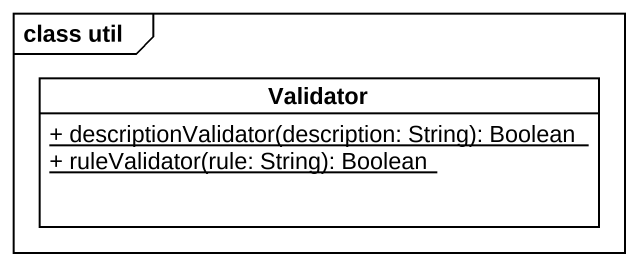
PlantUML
@startuml
mainframe class util
hide circle
hide empty members
skinparam classAttributeIconSize 0
class Validator {
  {static} + descriptionValidator(description: String): Boolean
  {static} + ruleValidator(rule: String): Boolean
}
@enduml
